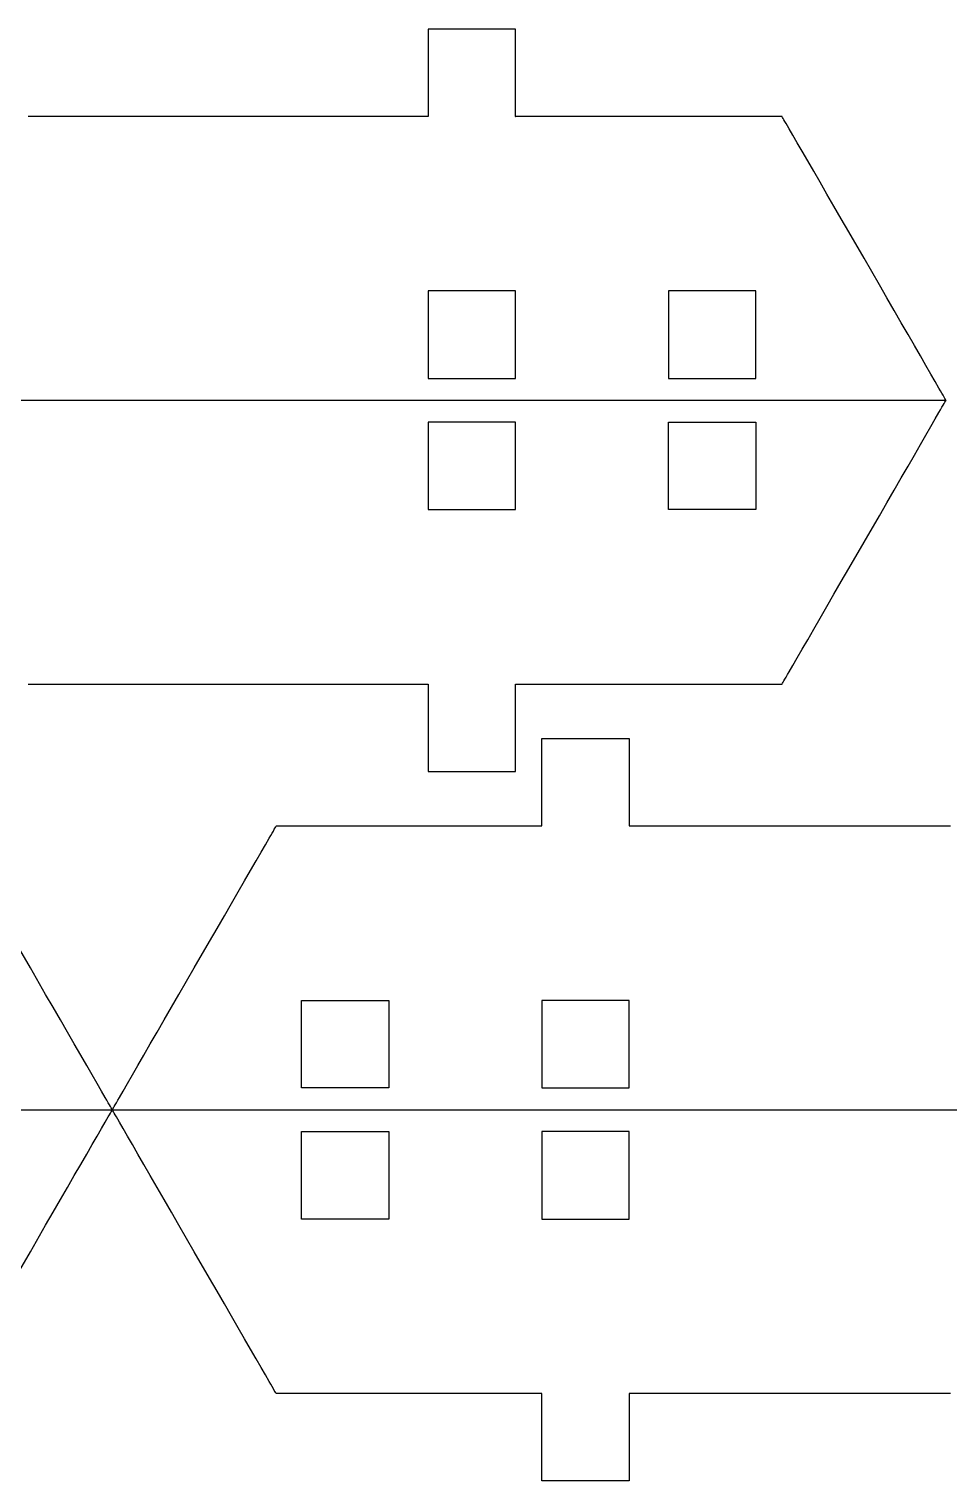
# Model space of a CAD drawing. Header units: millimetres. Extents: x 132 to 771, y 404 to 944.
# Drawn here: x 330.7 to 372.8, y 474.7 to 541.2 of the extents above; entities that cross this region are included whole.
import ezdxf

# ---------------------------------------------------------------- set-up
doc = ezdxf.new("R2010")
doc.units = ezdxf.units.MM
doc.header["$MEASUREMENT"] = 0
doc.layers.get('0').update_dxf_attribs({"linetype": 'CONTINUOUS', "true_color": 0xffffff})

msp = doc.modelspace()

# ---------------------------------------------------------------- linework, layer by layer
at = {"color": 7, "linetype": 'Continuous', "true_color": 0xffffff}
for points in [[(352.995, 537.165), (352.995, 537.177), (352.995, 537.21), (352.995, 537.265), (352.995, 537.337), (352.995, 537.427), (352.995, 537.535), (352.995, 537.79), (352.995, 538.092), (352.995, 538.43), (352.995, 538.792), (352.995, 539.165), (352.995, 539.537), (352.995, 539.9), (352.995, 540.237), (352.995, 540.54), (352.995, 540.795), (352.995, 540.902), (352.995, 540.992), (352.995, 541.065), (352.995, 541.12), (352.995, 541.152), (352.995, 541.165), (352.982, 541.165), (352.95, 541.165), (352.895, 541.165), (352.822, 541.165), (352.732, 541.165), (352.625, 541.165), (352.37, 541.165), (352.067, 541.165), (351.73, 541.165), (351.367, 541.165), (350.995, 541.165), (350.622, 541.165), (350.26, 541.165), (349.922, 541.165), (349.62, 541.165), (349.365, 541.165), (349.257, 541.165), (349.167, 541.165), (349.095, 541.165), (349.04, 541.165), (349.007, 541.165), (348.995, 541.165), (348.995, 541.152), (348.995, 541.12), (348.995, 541.065), (348.995, 540.992), (348.995, 540.902), (348.995, 540.795), (348.995, 540.54), (348.995, 540.237), (348.995, 539.9), (348.995, 539.537), (348.995, 539.165), (348.995, 538.792), (348.995, 538.43), (348.995, 538.092), (348.995, 537.79), (348.995, 537.535), (348.995, 537.427), (348.995, 537.337), (348.995, 537.265), (348.995, 537.21), (348.995, 537.177), (348.995, 537.165), (348.98, 537.165), (348.935, 537.165), (348.862, 537.165), (348.76, 537.165), (348.632, 537.165), (348.48, 537.165), (348.3, 537.165), (348.1, 537.165), (347.872, 537.165), (347.627, 537.165), (347.357, 537.165), (347.07, 537.165), (346.762, 537.165), (346.437, 537.165), (346.095, 537.165), (345.735, 537.165), (345.362, 537.165), (344.972, 537.165), (344.157, 537.165), (343.295, 537.165), (342.395, 537.165), (341.465, 537.165), (340.51, 537.165), (339.542, 537.165), (338.565, 537.165), (337.587, 537.165), (336.62, 537.165), (335.665, 537.165), (334.735, 537.165), (333.835, 537.165), (332.972, 537.165), (332.155, 537.165), (331.767, 537.165), (331.392, 537.165), (331.035, 537.165), (330.69, 537.165)], [(330.695, 511.185), (331.037, 511.185), (331.397, 511.185), (331.77, 511.185), (332.16, 511.185), (332.975, 511.185), (333.837, 511.185), (334.737, 511.185), (335.667, 511.185), (336.62, 511.185), (337.59, 511.185), (338.565, 511.185), (339.542, 511.185), (340.51, 511.185), (341.465, 511.185), (342.395, 511.185), (343.295, 511.185), (344.155, 511.185), (344.972, 511.185), (345.36, 511.185), (345.735, 511.185), (346.092, 511.185), (346.435, 511.185), (346.76, 511.185), (347.067, 511.185), (347.355, 511.185), (347.622, 511.185), (347.87, 511.185), (348.095, 511.185), (348.297, 511.185), (348.475, 511.185), (348.63, 511.185), (348.757, 511.185), (348.857, 511.185), (348.93, 511.185), (348.975, 511.185), (348.99, 511.185), (348.995, 511.172), (348.995, 511.14), (348.995, 511.085), (348.995, 511.012), (348.995, 510.922), (348.995, 510.815), (348.995, 510.56), (348.995, 510.257), (348.995, 509.92), (348.995, 509.557), (348.995, 509.185), (348.995, 508.812), (348.995, 508.45), (348.995, 508.112), (348.995, 507.81), (348.995, 507.555), (348.995, 507.447), (348.995, 507.357), (348.995, 507.285), (348.995, 507.23), (348.995, 507.197), (348.995, 507.185), (349.007, 507.185), (349.04, 507.185), (349.095, 507.185), (349.167, 507.185), (349.257, 507.185), (349.365, 507.185), (349.62, 507.185), (349.922, 507.185), (350.26, 507.185), (350.622, 507.185), (350.995, 507.185), (351.367, 507.185), (351.73, 507.185), (352.067, 507.185), (352.37, 507.185), (352.625, 507.185), (352.732, 507.185), (352.822, 507.185), (352.895, 507.185), (352.95, 507.185), (352.982, 507.185), (352.995, 507.185), (352.995, 507.197), (352.995, 507.23), (352.995, 507.285), (352.995, 507.357), (352.995, 507.447), (352.995, 507.555), (352.995, 507.81), (352.995, 508.112), (352.995, 508.45), (352.995, 508.812), (352.995, 509.185), (352.995, 509.557), (352.995, 509.92), (352.995, 510.257), (352.995, 510.56), (352.995, 510.815), (352.995, 510.922), (352.995, 511.012), (352.995, 511.085), (352.995, 511.14), (352.995, 511.172), (352.995, 511.185), (353.005, 511.185), (353.03, 511.185), (353.072, 511.185), (353.132, 511.185), (353.207, 511.185), (353.297, 511.185), (353.52, 511.185), (353.795, 511.185), (354.122, 511.185), (354.492, 511.185), (354.902, 511.185), (355.347, 511.185), (355.825, 511.185), (356.33, 511.185), (356.857, 511.185), (357.4, 511.185), (357.96, 511.185), (359.097, 511.185), (360.235, 511.185), (360.792, 511.185), (361.337, 511.185), (361.865, 511.185), (362.367, 511.185), (362.845, 511.185), (363.292, 511.185), (363.702, 511.185), (364.072, 511.185), (364.397, 511.185), (364.672, 511.185), (364.895, 511.185), (364.985, 511.185), (365.06, 511.185), (365.12, 511.185), (365.162, 511.185), (365.187, 511.185), (365.197, 511.185), (365.205, 511.195), (365.222, 511.222), (365.247, 511.267), (365.285, 511.33), (365.33, 511.41), (365.385, 511.505), (365.45, 511.617), (365.522, 511.742), (365.692, 512.037), (365.892, 512.382), (366.12, 512.777), (366.372, 513.215), (366.645, 513.69), (366.94, 514.197), (367.25, 514.735), (367.572, 515.295), (367.907, 515.875), (368.25, 516.467), (368.95, 517.68), (369.65, 518.89), (369.992, 519.485), (370.327, 520.062), (370.65, 520.622), (370.96, 521.16), (371.255, 521.667), (371.527, 522.142), (371.78, 522.58), (372.007, 522.972), (372.207, 523.317), (372.377, 523.612), (372.45, 523.737), (372.515, 523.85), (372.57, 523.945), (372.615, 524.022), (372.652, 524.085), (372.677, 524.132), (372.695, 524.16), (372.7, 524.167), (372.695, 524.185), (372.677, 524.212), (372.652, 524.257), (372.615, 524.32), (372.57, 524.4), (372.515, 524.495), (372.45, 524.607), (372.377, 524.732), (372.207, 525.027), (372.007, 525.372), (371.78, 525.767), (371.527, 526.205), (371.255, 526.68), (370.96, 527.187), (370.65, 527.725), (370.327, 528.285), (369.992, 528.865), (369.65, 529.457), (368.95, 530.67), (368.25, 531.88), (367.907, 532.475), (367.572, 533.052), (367.25, 533.612), (366.94, 534.15), (366.645, 534.657), (366.372, 535.132), (366.12, 535.57), (365.892, 535.962), (365.692, 536.307), (365.522, 536.602), (365.45, 536.727), (365.385, 536.84), (365.33, 536.935), (365.285, 537.012), (365.247, 537.075), (365.222, 537.122), (365.205, 537.15), (365.2, 537.157), (365.19, 537.165), (365.165, 537.165), (365.122, 537.165), (365.062, 537.165), (364.987, 537.165), (364.897, 537.165), (364.675, 537.165), (364.4, 537.165), (364.072, 537.165), (363.702, 537.165), (363.292, 537.165), (362.847, 537.165), (362.37, 537.165), (361.865, 537.165), (361.337, 537.165), (360.792, 537.165), (360.235, 537.165), (359.097, 537.165), (357.957, 537.165), (357.4, 537.165), (356.855, 537.165), (356.327, 537.165), (355.822, 537.165), (355.345, 537.165), (354.897, 537.165), (354.487, 537.165), (354.115, 537.165), (353.79, 537.165), (353.512, 537.165), (353.29, 537.165), (353.2, 537.165), (353.125, 537.165), (353.065, 537.165), (353.02, 537.165), (352.995, 537.165), (352.985, 537.165), (352.995, 537.165)], [(348.995, 525.175), (349.007, 525.175), (349.04, 525.175), (349.095, 525.175), (349.167, 525.175), (349.257, 525.175), (349.365, 525.175), (349.62, 525.175), (349.922, 525.175), (350.26, 525.175), (350.622, 525.175), (350.995, 525.175), (351.367, 525.175), (351.73, 525.175), (352.067, 525.175), (352.37, 525.175), (352.625, 525.175), (352.732, 525.175), (352.822, 525.175), (352.895, 525.175), (352.95, 525.175), (352.982, 525.175), (352.995, 525.175), (352.995, 525.187), (352.995, 525.22), (352.995, 525.275), (352.995, 525.347), (352.995, 525.437), (352.995, 525.545), (352.995, 525.8), (352.995, 526.102), (352.995, 526.44), (352.995, 526.802), (352.995, 527.175), (352.995, 527.547), (352.995, 527.91), (352.995, 528.247), (352.995, 528.55), (352.995, 528.805), (352.995, 528.912), (352.995, 529.002), (352.995, 529.075), (352.995, 529.13), (352.995, 529.162), (352.995, 529.175), (352.982, 529.175), (352.95, 529.175), (352.895, 529.175), (352.822, 529.175), (352.732, 529.175), (352.625, 529.175), (352.37, 529.175), (352.067, 529.175), (351.73, 529.175), (351.367, 529.175), (350.995, 529.175), (350.622, 529.175), (350.26, 529.175), (349.922, 529.175), (349.62, 529.175), (349.365, 529.175), (349.257, 529.175), (349.167, 529.175), (349.095, 529.175), (349.04, 529.175), (349.007, 529.175), (348.995, 529.175), (348.995, 529.162), (348.995, 529.13), (348.995, 529.075), (348.995, 529.002), (348.995, 528.912), (348.995, 528.805), (348.995, 528.55), (348.995, 528.247), (348.995, 527.91), (348.995, 527.547), (348.995, 527.175), (348.995, 526.802), (348.995, 526.44), (348.995, 526.102), (348.995, 525.8), (348.995, 525.545), (348.995, 525.437), (348.995, 525.347), (348.995, 525.275), (348.995, 525.22), (348.995, 525.187), (348.995, 525.175)], [(363.995, 525.175), (363.995, 525.187), (363.995, 525.22), (363.995, 525.275), (363.995, 525.347), (363.995, 525.437), (363.995, 525.545), (363.995, 525.8), (363.995, 526.102), (363.995, 526.44), (363.995, 526.802), (363.995, 527.175), (363.995, 527.547), (363.995, 527.91), (363.995, 528.247), (363.995, 528.55), (363.995, 528.805), (363.995, 528.912), (363.995, 529.002), (363.995, 529.075), (363.995, 529.13), (363.995, 529.162), (363.995, 529.175), (363.982, 529.175), (363.95, 529.175), (363.895, 529.175), (363.822, 529.175), (363.732, 529.175), (363.625, 529.175), (363.37, 529.175), (363.067, 529.175), (362.73, 529.175), (362.367, 529.175), (361.995, 529.175), (361.622, 529.175), (361.26, 529.175), (360.922, 529.175), (360.62, 529.175), (360.365, 529.175), (360.257, 529.175), (360.167, 529.175), (360.095, 529.175), (360.04, 529.175), (360.007, 529.175), (359.995, 529.175), (359.995, 529.162), (359.995, 529.13), (359.995, 529.075), (359.995, 529.002), (359.995, 528.912), (359.995, 528.805), (359.995, 528.55), (359.995, 528.247), (359.995, 527.91), (359.995, 527.547), (359.995, 527.175), (359.995, 526.802), (359.995, 526.44), (359.995, 526.102), (359.995, 525.8), (359.995, 525.545), (359.995, 525.437), (359.995, 525.347), (359.995, 525.275), (359.995, 525.22), (359.995, 525.187), (359.995, 525.175), (360.007, 525.175), (360.04, 525.175), (360.095, 525.175), (360.167, 525.175), (360.257, 525.175), (360.365, 525.175), (360.62, 525.175), (360.922, 525.175), (361.26, 525.175), (361.622, 525.175), (361.995, 525.175), (362.367, 525.175), (362.73, 525.175), (363.067, 525.175), (363.37, 525.175), (363.625, 525.175), (363.732, 525.175), (363.822, 525.175), (363.895, 525.175), (363.95, 525.175), (363.982, 525.175), (363.995, 525.175)], [(329.077, 524.175), (332.197, 524.175), (335.37, 524.175), (338.565, 524.175), (341.76, 524.175), (344.932, 524.175), (348.052, 524.175), (351.1, 524.175), (354.045, 524.175), (356.865, 524.175), (358.222, 524.175), (359.537, 524.175), (360.807, 524.175), (362.032, 524.175), (363.207, 524.175), (364.33, 524.175), (365.395, 524.175), (366.4, 524.175), (367.342, 524.175), (368.22, 524.175), (369.03, 524.175), (369.767, 524.175), (370.427, 524.175), (371.012, 524.175), (371.515, 524.175), (371.932, 524.175), (372.265, 524.175), (372.505, 524.175), (372.65, 524.175), (372.7, 524.175)], [(352.995, 523.175), (352.982, 523.175), (352.95, 523.175), (352.895, 523.175), (352.822, 523.175), (352.732, 523.175), (352.625, 523.175), (352.37, 523.175), (352.067, 523.175), (351.73, 523.175), (351.367, 523.175), (350.995, 523.175), (350.622, 523.175), (350.26, 523.175), (349.922, 523.175), (349.62, 523.175), (349.365, 523.175), (349.257, 523.175), (349.167, 523.175), (349.095, 523.175), (349.04, 523.175), (349.007, 523.175), (348.995, 523.175), (348.995, 523.162), (348.995, 523.13), (348.995, 523.075), (348.995, 523.002), (348.995, 522.912), (348.995, 522.805), (348.995, 522.55), (348.995, 522.247), (348.995, 521.91), (348.995, 521.547), (348.995, 521.175), (348.995, 520.802), (348.995, 520.44), (348.995, 520.102), (348.995, 519.8), (348.995, 519.545), (348.995, 519.437), (348.995, 519.347), (348.995, 519.275), (348.995, 519.22), (348.995, 519.187), (348.995, 519.175), (349.007, 519.175), (349.04, 519.175), (349.095, 519.175), (349.167, 519.175), (349.257, 519.175), (349.365, 519.175), (349.62, 519.175), (349.922, 519.175), (350.26, 519.175), (350.622, 519.175), (350.995, 519.175), (351.367, 519.175), (351.73, 519.175), (352.067, 519.175), (352.37, 519.175), (352.625, 519.175), (352.732, 519.175), (352.822, 519.175), (352.895, 519.175), (352.95, 519.175), (352.982, 519.175), (352.995, 519.175), (352.995, 519.187), (352.995, 519.22), (352.995, 519.275), (352.995, 519.347), (352.995, 519.437), (352.995, 519.545), (352.995, 519.8), (352.995, 520.102), (352.995, 520.44), (352.995, 520.802), (352.995, 521.175), (352.995, 521.547), (352.995, 521.91), (352.995, 522.247), (352.995, 522.55), (352.995, 522.805), (352.995, 522.912), (352.995, 523.002), (352.995, 523.075), (352.995, 523.13), (352.995, 523.162), (352.995, 523.175)], [(363.995, 523.175), (363.995, 523.162), (363.995, 523.13), (363.995, 523.075), (363.995, 523.002), (363.995, 522.912), (363.995, 522.805), (363.995, 522.55), (363.995, 522.247), (363.995, 521.91), (363.995, 521.547), (363.995, 521.175), (363.995, 520.802), (363.995, 520.44), (363.995, 520.102), (363.995, 519.8), (363.995, 519.545), (363.995, 519.437), (363.995, 519.347), (363.995, 519.275), (363.995, 519.22), (363.995, 519.187), (363.995, 519.175), (363.982, 519.175), (363.95, 519.175), (363.895, 519.175), (363.822, 519.175), (363.732, 519.175), (363.625, 519.175), (363.37, 519.175), (363.067, 519.175), (362.73, 519.175), (362.367, 519.175), (361.995, 519.175), (361.622, 519.175), (361.26, 519.175), (360.922, 519.175), (360.62, 519.175), (360.365, 519.175), (360.257, 519.175), (360.167, 519.175), (360.095, 519.175), (360.04, 519.175), (360.007, 519.175), (359.995, 519.175), (359.995, 519.187), (359.995, 519.22), (359.995, 519.275), (359.995, 519.347), (359.995, 519.437), (359.995, 519.545), (359.995, 519.8), (359.995, 520.102), (359.995, 520.44), (359.995, 520.802), (359.995, 521.175), (359.995, 521.547), (359.995, 521.91), (359.995, 522.247), (359.995, 522.55), (359.995, 522.805), (359.995, 522.912), (359.995, 523.002), (359.995, 523.075), (359.995, 523.13), (359.995, 523.162), (359.995, 523.175), (360.007, 523.175), (360.04, 523.175), (360.095, 523.175), (360.167, 523.175), (360.257, 523.175), (360.365, 523.175), (360.62, 523.175), (360.922, 523.175), (361.26, 523.175), (361.622, 523.175), (361.995, 523.175), (362.367, 523.175), (362.73, 523.175), (363.067, 523.175), (363.37, 523.175), (363.625, 523.175), (363.732, 523.175), (363.822, 523.175), (363.895, 523.175), (363.95, 523.175), (363.982, 523.175), (363.995, 523.175)], [(372.897, 478.707), (371.392, 478.707), (369.91, 478.707), (368.462, 478.707), (367.062, 478.707), (366.385, 478.707), (365.722, 478.707), (365.08, 478.707), (364.455, 478.707), (363.85, 478.707), (363.267, 478.707), (362.71, 478.707), (362.177, 478.707), (361.672, 478.707), (361.195, 478.707), (360.745, 478.707), (360.33, 478.707), (359.945, 478.707), (359.595, 478.707), (359.28, 478.707), (359.002, 478.707), (358.765, 478.707), (358.565, 478.707), (358.407, 478.707), (358.295, 478.707), (358.225, 478.707), (358.2, 478.707), (358.202, 478.695), (358.202, 478.662), (358.202, 478.607), (358.202, 478.535), (358.202, 478.445), (358.202, 478.337), (358.202, 478.082), (358.202, 477.78), (358.202, 477.442), (358.202, 477.08), (358.202, 476.707), (358.202, 476.335), (358.202, 475.972), (358.202, 475.635), (358.202, 475.332), (358.202, 475.077), (358.202, 474.97), (358.202, 474.88), (358.202, 474.807), (358.202, 474.752), (358.202, 474.72), (358.202, 474.707), (358.19, 474.707), (358.157, 474.707), (358.102, 474.707), (358.03, 474.707), (357.94, 474.707), (357.832, 474.707), (357.577, 474.707), (357.275, 474.707), (356.937, 474.707), (356.575, 474.707), (356.202, 474.707), (355.83, 474.707), (355.467, 474.707), (355.13, 474.707), (354.827, 474.707), (354.572, 474.707), (354.465, 474.707), (354.375, 474.707), (354.302, 474.707), (354.247, 474.707), (354.215, 474.707), (354.202, 474.707), (354.202, 474.72), (354.202, 474.752), (354.202, 474.807), (354.202, 474.88), (354.202, 474.97), (354.202, 475.077), (354.202, 475.332), (354.202, 475.635), (354.202, 475.972), (354.202, 476.335), (354.202, 476.707), (354.202, 477.08), (354.202, 477.442), (354.202, 477.78), (354.202, 478.082), (354.202, 478.337), (354.202, 478.445), (354.202, 478.535), (354.202, 478.607), (354.202, 478.662), (354.202, 478.695), (354.202, 478.707), (354.192, 478.707), (354.167, 478.707), (354.125, 478.707), (354.065, 478.707), (353.992, 478.707), (353.902, 478.707), (353.68, 478.707), (353.405, 478.707), (353.08, 478.707), (352.712, 478.707), (352.302, 478.707), (351.86, 478.707), (351.382, 478.707), (350.88, 478.707), (350.357, 478.707), (349.815, 478.707), (349.257, 478.707), (348.125, 478.707), (346.99, 478.707), (346.435, 478.707), (345.892, 478.707), (345.367, 478.707), (344.865, 478.707), (344.39, 478.707), (343.945, 478.707), (343.537, 478.707), (343.167, 478.707), (342.842, 478.707), (342.567, 478.707), (342.345, 478.707), (342.255, 478.707), (342.182, 478.707), (342.122, 478.707), (342.08, 478.707), (342.052, 478.707), (342.045, 478.707), (342.042, 478.717), (342.025, 478.745), (342, 478.79), (341.962, 478.852), (341.917, 478.932), (341.862, 479.027), (341.797, 479.14), (341.725, 479.265), (341.555, 479.56), (341.355, 479.905), (341.127, 480.3), (340.875, 480.737), (340.602, 481.212), (340.307, 481.72), (339.997, 482.257), (339.675, 482.817), (339.34, 483.397), (338.997, 483.99), (338.297, 485.202), (337.597, 486.412), (337.255, 487.007), (336.92, 487.585), (336.597, 488.145), (336.287, 488.682), (335.992, 489.19), (335.72, 489.665), (335.467, 490.102), (335.24, 490.495), (335.04, 490.84), (334.87, 491.135), (334.797, 491.26), (334.732, 491.372), (334.677, 491.467), (334.632, 491.545), (334.595, 491.607), (334.57, 491.655), (334.552, 491.682), (334.547, 491.69), (334.552, 491.707), (334.57, 491.735), (334.595, 491.78), (334.632, 491.842), (334.677, 491.922), (334.732, 492.017), (334.797, 492.13), (334.87, 492.255), (335.04, 492.55), (335.24, 492.895), (335.467, 493.29), (335.72, 493.727), (335.992, 494.202), (336.287, 494.71), (336.597, 495.247), (336.92, 495.807), (337.255, 496.387), (337.597, 496.98), (338.297, 498.192), (338.997, 499.402), (339.34, 499.997), (339.675, 500.575), (339.997, 501.135), (340.307, 501.672), (340.602, 502.18), (340.875, 502.655), (341.127, 503.092), (341.355, 503.485), (341.555, 503.83), (341.725, 504.125), (341.797, 504.25), (341.862, 504.362), (341.917, 504.457), (341.962, 504.535), (342, 504.597), (342.025, 504.645), (342.042, 504.672), (342.047, 504.68), (342.057, 504.687), (342.082, 504.687), (342.125, 504.687), (342.185, 504.687), (342.257, 504.687), (342.347, 504.687), (342.57, 504.687), (342.845, 504.687), (343.17, 504.687), (343.537, 504.687), (343.947, 504.687), (344.39, 504.687), (344.867, 504.687), (345.367, 504.687), (345.892, 504.687), (346.435, 504.687), (346.99, 504.687), (348.122, 504.687), (349.257, 504.687), (349.812, 504.687), (350.355, 504.687), (350.877, 504.687), (351.38, 504.687), (351.855, 504.687), (352.3, 504.687), (352.707, 504.687), (353.075, 504.687), (353.4, 504.687), (353.672, 504.687), (353.895, 504.687), (353.982, 504.687), (354.057, 504.687), (354.115, 504.687), (354.157, 504.687), (354.185, 504.687), (354.192, 504.687), (354.202, 504.7), (354.202, 504.732), (354.202, 504.787), (354.202, 504.86), (354.202, 504.95), (354.202, 505.057), (354.202, 505.312), (354.202, 505.615), (354.202, 505.952), (354.202, 506.315), (354.202, 506.687), (354.202, 507.06), (354.202, 507.422), (354.202, 507.76), (354.202, 508.062), (354.202, 508.317), (354.202, 508.425), (354.202, 508.515), (354.202, 508.587), (354.202, 508.642), (354.202, 508.675), (354.202, 508.687), (354.215, 508.687), (354.247, 508.687), (354.302, 508.687), (354.375, 508.687), (354.465, 508.687), (354.572, 508.687), (354.827, 508.687), (355.13, 508.687), (355.467, 508.687), (355.83, 508.687), (356.202, 508.687), (356.575, 508.687), (356.937, 508.687), (357.275, 508.687), (357.577, 508.687), (357.832, 508.687), (357.94, 508.687), (358.03, 508.687), (358.102, 508.687), (358.157, 508.687), (358.19, 508.687), (358.202, 508.687), (358.202, 508.675), (358.202, 508.642), (358.202, 508.587), (358.202, 508.515), (358.202, 508.425), (358.202, 508.317), (358.202, 508.062), (358.202, 507.76), (358.202, 507.422), (358.202, 507.06), (358.202, 506.687), (358.202, 506.315), (358.202, 505.952), (358.202, 505.615), (358.202, 505.312), (358.202, 505.057), (358.202, 504.95), (358.202, 504.86), (358.202, 504.787), (358.202, 504.732), (358.202, 504.7), (358.202, 504.687), (358.225, 504.687), (358.295, 504.687), (358.41, 504.687), (358.567, 504.687), (358.765, 504.687), (359.005, 504.687), (359.282, 504.687), (359.595, 504.687), (359.945, 504.687), (360.33, 504.687), (360.747, 504.687), (361.195, 504.687), (361.672, 504.687), (362.177, 504.687), (362.712, 504.687), (363.27, 504.687), (363.85, 504.687), (364.455, 504.687), (365.08, 504.687), (365.722, 504.687), (366.385, 504.687), (367.062, 504.687), (368.462, 504.687), (369.91, 504.687), (371.39, 504.687), (372.897, 504.687)], [(330.097, 483.99), (330.797, 485.202), (331.497, 486.412), (331.84, 487.007), (332.175, 487.585), (332.497, 488.145), (332.807, 488.682), (333.102, 489.19), (333.375, 489.665), (333.627, 490.102), (333.855, 490.495), (334.055, 490.84), (334.225, 491.135), (334.297, 491.26), (334.362, 491.372), (334.417, 491.467), (334.462, 491.545), (334.5, 491.607), (334.525, 491.655), (334.542, 491.682), (334.547, 491.69), (334.542, 491.707), (334.525, 491.735), (334.5, 491.78), (334.462, 491.842), (334.417, 491.922), (334.362, 492.017), (334.297, 492.13), (334.225, 492.255), (334.055, 492.55), (333.855, 492.895), (333.627, 493.29), (333.375, 493.727), (333.102, 494.202), (332.807, 494.71), (332.497, 495.247), (332.175, 495.807), (331.84, 496.387), (331.497, 496.98), (330.797, 498.192), (330.097, 499.402)], [(343.202, 496.697), (343.215, 496.697), (343.247, 496.697), (343.302, 496.697), (343.375, 496.697), (343.465, 496.697), (343.572, 496.697), (343.827, 496.697), (344.13, 496.697), (344.467, 496.697), (344.83, 496.697), (345.202, 496.697), (345.575, 496.697), (345.937, 496.697), (346.275, 496.697), (346.577, 496.697), (346.832, 496.697), (346.94, 496.697), (347.03, 496.697), (347.102, 496.697), (347.157, 496.697), (347.19, 496.697), (347.202, 496.697), (347.202, 496.685), (347.202, 496.652), (347.202, 496.597), (347.202, 496.525), (347.202, 496.435), (347.202, 496.327), (347.202, 496.072), (347.202, 495.77), (347.202, 495.432), (347.202, 495.07), (347.202, 494.697), (347.202, 494.325), (347.202, 493.962), (347.202, 493.625), (347.202, 493.322), (347.202, 493.067), (347.202, 492.96), (347.202, 492.87), (347.202, 492.797), (347.202, 492.742), (347.202, 492.71), (347.202, 492.697), (347.19, 492.697), (347.157, 492.697), (347.102, 492.697), (347.03, 492.697), (346.94, 492.697), (346.832, 492.697), (346.577, 492.697), (346.275, 492.697), (345.937, 492.697), (345.575, 492.697), (345.202, 492.697), (344.83, 492.697), (344.467, 492.697), (344.13, 492.697), (343.827, 492.697), (343.572, 492.697), (343.465, 492.697), (343.375, 492.697), (343.302, 492.697), (343.247, 492.697), (343.215, 492.697), (343.202, 492.697), (343.202, 492.71), (343.202, 492.742), (343.202, 492.797), (343.202, 492.87), (343.202, 492.96), (343.202, 493.067), (343.202, 493.322), (343.202, 493.625), (343.202, 493.962), (343.202, 494.325), (343.202, 494.697), (343.202, 495.07), (343.202, 495.432), (343.202, 495.77), (343.202, 496.072), (343.202, 496.327), (343.202, 496.435), (343.202, 496.525), (343.202, 496.597), (343.202, 496.652), (343.202, 496.685), (343.202, 496.697)], [(354.202, 492.697), (354.215, 492.697), (354.247, 492.697), (354.302, 492.697), (354.375, 492.697), (354.465, 492.697), (354.572, 492.697), (354.827, 492.697), (355.13, 492.697), (355.467, 492.697), (355.83, 492.697), (356.202, 492.697), (356.575, 492.697), (356.937, 492.697), (357.275, 492.697), (357.577, 492.697), (357.832, 492.697), (357.94, 492.697), (358.03, 492.697), (358.102, 492.697), (358.157, 492.697), (358.19, 492.697), (358.202, 492.697), (358.202, 492.71), (358.202, 492.742), (358.202, 492.797), (358.202, 492.87), (358.202, 492.96), (358.202, 493.067), (358.202, 493.322), (358.202, 493.625), (358.202, 493.962), (358.202, 494.325), (358.202, 494.697), (358.202, 495.07), (358.202, 495.432), (358.202, 495.77), (358.202, 496.072), (358.202, 496.327), (358.202, 496.435), (358.202, 496.525), (358.202, 496.597), (358.202, 496.652), (358.202, 496.685), (358.202, 496.697), (358.19, 496.697), (358.157, 496.697), (358.102, 496.697), (358.03, 496.697), (357.94, 496.697), (357.832, 496.697), (357.577, 496.697), (357.275, 496.697), (356.937, 496.697), (356.575, 496.697), (356.202, 496.697), (355.83, 496.697), (355.467, 496.697), (355.13, 496.697), (354.827, 496.697), (354.572, 496.697), (354.465, 496.697), (354.375, 496.697), (354.302, 496.697), (354.247, 496.697), (354.215, 496.697), (354.202, 496.697), (354.202, 496.685), (354.202, 496.652), (354.202, 496.597), (354.202, 496.525), (354.202, 496.435), (354.202, 496.327), (354.202, 496.072), (354.202, 495.77), (354.202, 495.432), (354.202, 495.07), (354.202, 494.697), (354.202, 494.325), (354.202, 493.962), (354.202, 493.625), (354.202, 493.322), (354.202, 493.067), (354.202, 492.96), (354.202, 492.87), (354.202, 492.797), (354.202, 492.742), (354.202, 492.71), (354.202, 492.697)], [(330.26, 491.697), (331.12, 491.697), (331.895, 491.697), (332.577, 491.697), (333.162, 491.697), (333.652, 491.697), (334.037, 491.697), (334.32, 491.697), (334.49, 491.697), (334.547, 491.697), (334.605, 491.697), (334.775, 491.697), (335.057, 491.697), (335.442, 491.697), (335.932, 491.697), (336.517, 491.697), (337.2, 491.697), (337.975, 491.697), (338.835, 491.697), (339.78, 491.697), (340.805, 491.697), (341.907, 491.697), (343.08, 491.697), (344.325, 491.697), (345.635, 491.697), (347.007, 491.697), (348.437, 491.697), (349.922, 491.697), (351.457, 491.697), (353.042, 491.697), (354.67, 491.697), (356.337, 491.697), (359.777, 491.697), (363.335, 491.697), (366.98, 491.697), (370.685, 491.697), (374.417, 491.697)], [(343.202, 486.697), (343.202, 486.71), (343.202, 486.742), (343.202, 486.797), (343.202, 486.87), (343.202, 486.96), (343.202, 487.067), (343.202, 487.322), (343.202, 487.625), (343.202, 487.962), (343.202, 488.325), (343.202, 488.697), (343.202, 489.07), (343.202, 489.432), (343.202, 489.77), (343.202, 490.072), (343.202, 490.327), (343.202, 490.435), (343.202, 490.525), (343.202, 490.597), (343.202, 490.652), (343.202, 490.685), (343.202, 490.697), (343.215, 490.697), (343.247, 490.697), (343.302, 490.697), (343.375, 490.697), (343.465, 490.697), (343.572, 490.697), (343.827, 490.697), (344.13, 490.697), (344.467, 490.697), (344.83, 490.697), (345.202, 490.697), (345.575, 490.697), (345.937, 490.697), (346.275, 490.697), (346.577, 490.697), (346.832, 490.697), (346.94, 490.697), (347.03, 490.697), (347.102, 490.697), (347.157, 490.697), (347.19, 490.697), (347.202, 490.697), (347.202, 490.685), (347.202, 490.652), (347.202, 490.597), (347.202, 490.525), (347.202, 490.435), (347.202, 490.327), (347.202, 490.072), (347.202, 489.77), (347.202, 489.432), (347.202, 489.07), (347.202, 488.697), (347.202, 488.325), (347.202, 487.962), (347.202, 487.625), (347.202, 487.322), (347.202, 487.067), (347.202, 486.96), (347.202, 486.87), (347.202, 486.797), (347.202, 486.742), (347.202, 486.71), (347.202, 486.697), (347.19, 486.697), (347.157, 486.697), (347.102, 486.697), (347.03, 486.697), (346.94, 486.697), (346.832, 486.697), (346.577, 486.697), (346.275, 486.697), (345.937, 486.697), (345.575, 486.697), (345.202, 486.697), (344.83, 486.697), (344.467, 486.697), (344.13, 486.697), (343.827, 486.697), (343.572, 486.697), (343.465, 486.697), (343.375, 486.697), (343.302, 486.697), (343.247, 486.697), (343.215, 486.697), (343.202, 486.697)], [(358.202, 490.697), (358.19, 490.697), (358.157, 490.697), (358.102, 490.697), (358.03, 490.697), (357.94, 490.697), (357.832, 490.697), (357.577, 490.697), (357.275, 490.697), (356.937, 490.697), (356.575, 490.697), (356.202, 490.697), (355.83, 490.697), (355.467, 490.697), (355.13, 490.697), (354.827, 490.697), (354.572, 490.697), (354.465, 490.697), (354.375, 490.697), (354.302, 490.697), (354.247, 490.697), (354.215, 490.697), (354.202, 490.697), (354.202, 490.685), (354.202, 490.652), (354.202, 490.597), (354.202, 490.525), (354.202, 490.435), (354.202, 490.327), (354.202, 490.072), (354.202, 489.77), (354.202, 489.432), (354.202, 489.07), (354.202, 488.697), (354.202, 488.325), (354.202, 487.962), (354.202, 487.625), (354.202, 487.322), (354.202, 487.067), (354.202, 486.96), (354.202, 486.87), (354.202, 486.797), (354.202, 486.742), (354.202, 486.71), (354.202, 486.697), (354.215, 486.697), (354.247, 486.697), (354.302, 486.697), (354.375, 486.697), (354.465, 486.697), (354.572, 486.697), (354.827, 486.697), (355.13, 486.697), (355.467, 486.697), (355.83, 486.697), (356.202, 486.697), (356.575, 486.697), (356.937, 486.697), (357.275, 486.697), (357.577, 486.697), (357.832, 486.697), (357.94, 486.697), (358.03, 486.697), (358.102, 486.697), (358.157, 486.697), (358.19, 486.697), (358.202, 486.697), (358.202, 486.71), (358.202, 486.742), (358.202, 486.797), (358.202, 486.87), (358.202, 486.96), (358.202, 487.067), (358.202, 487.322), (358.202, 487.625), (358.202, 487.962), (358.202, 488.325), (358.202, 488.697), (358.202, 489.07), (358.202, 489.432), (358.202, 489.77), (358.202, 490.072), (358.202, 490.327), (358.202, 490.435), (358.202, 490.525), (358.202, 490.597), (358.202, 490.652), (358.202, 490.685), (358.202, 490.697)]]:
    msp.add_lwpolyline(points, dxfattribs=at)

doc.saveas('drawing.dxf')
